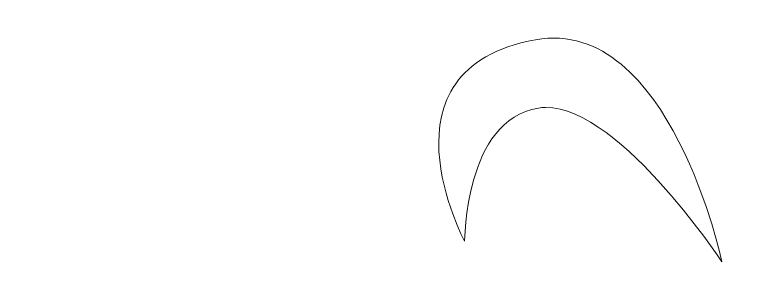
# Model space of a CAD drawing. Header units: millimetres. Extents: x -2221 to -1111, y -254 to 266.
# Drawn here: x -2125.27 to -2091.21, y -4.82 to 7.09 of the extents above; entities that cross this region are included whole.
import ezdxf

# ---------------------------------------------------------------- set-up
doc = ezdxf.new("R2010")
doc.units = ezdxf.units.MM
doc.header["$MEASUREMENT"] = 0
doc.layers.add('layer 1', color=7, linetype='Continuous')

msp = doc.modelspace()

# ---------------------------------------------------------------- linework, layer by layer
at = {"layer": 'layer 1', "lineweight": 9}
msp.add_open_spline([(-2022.148, 19.0449), (-2022.148, 19.0449), (-2022.148, 12.9691), (-2022.148, 12.9691), (-2022.148, 12.9691), (-2067.6971, 12.6042), (-2065.7915, -50.8422), (-2022.148, -50.4911), (-2022.148, -50.4911), (-2022.148, -50.4911), (-2022.148, -55.3762), (-2022.148, -55.3762), (-2022.148, -55.3762), (-2022.148, -55.3762), (-2064.4327, -55.3762), (-2064.4327, -55.3762), (-2064.4327, -55.3762), (-2064.4327, -55.3762), (-2064.4327, -52.3762), (-2064.4327, -52.3762), (-2064.4327, -52.3762), (-2064.4327, -52.3762), (-2081.3465, -52.3762), (-2081.3465, -52.3762), (-2081.3465, -52.3762), (-2081.3465, -52.3762), (-2081.3465, -55.3762), (-2081.3465, -55.3762), (-2081.3465, -55.3762), (-2081.3465, -55.3762), (-2110.9458, -55.3762), (-2110.9458, -55.3762), (-2110.9458, -55.3762), (-2110.9458, -55.3762), (-2110.9458, -52.3762), (-2110.9458, -52.3762), (-2110.9458, -52.3762), (-2110.9458, -52.3762), (-2127.8597, -52.3762), (-2127.8597, -52.3762), (-2127.8597, -52.3762), (-2127.8597, -52.3762), (-2127.8597, -55.3762), (-2127.8597, -55.3762), (-2127.8597, -55.3762), (-2127.8597, -55.3762), (-2157.459, -55.3762), (-2157.459, -55.3762)], degree=3, knots=[0, 0, 0, 0, 0.0769231, 0.0769231, 0.0769231, 0.0769231, 0.1538462, 0.1538462, 0.1538462, 0.1538462, 0.2307692, 0.2307692, 0.2307692, 0.2307692, 0.3076923, 0.3076923, 0.3076923, 0.3076923, 0.3846154, 0.3846154, 0.3846154, 0.3846154, 0.4615385, 0.4615385, 0.4615385, 0.4615385, 0.5384615, 0.5384615, 0.5384615, 0.5384615, 0.6153846, 0.6153846, 0.6153846, 0.6153846, 0.6923077, 0.6923077, 0.6923077, 0.6923077, 0.7692308, 0.7692308, 0.7692308, 0.7692308, 0.8461538, 0.8461538, 0.8461538, 0.8461538, 1, 1, 1, 1], dxfattribs=at)
at = {"layer": 'layer 1', "color": 250, "lineweight": 9}
msp.add_open_spline([(-2092.9063, -4.2164), (-2092.9063, -4.2164), (-2093.0217, -3.7342), (-2093.0217, -3.7342), (-2093.0217, -3.7342), (-2093.0217, -3.7342), (-2093.1692, -3.1836), (-2093.1692, -3.1836), (-2093.1692, -3.1836), (-2093.1692, -3.1836), (-2093.3782, -2.4724), (-2093.3782, -2.4724), (-2093.3782, -2.4724), (-2093.3782, -2.4724), (-2093.6517, -1.6358), (-2093.6517, -1.6358), (-2093.6517, -1.6358), (-2093.6517, -1.6358), (-2093.9914, -0.7084), (-2093.9914, -0.7084), (-2093.9914, -0.7084), (-2093.9914, -0.7084), (-2094.1865, -0.2213), (-2094.1865, -0.2213), (-2094.1865, -0.2213), (-2094.1865, -0.2213), (-2094.399, 0.2755), (-2094.399, 0.2755), (-2094.399, 0.2755), (-2094.399, 0.2755), (-2094.6289, 0.7777), (-2094.6289, 0.7777), (-2094.6289, 0.7777), (-2094.6289, 0.7777), (-2094.8765, 1.281), (-2094.8765, 1.281), (-2094.8765, 1.281), (-2094.8765, 1.281), (-2095.1422, 1.7809), (-2095.1422, 1.7809), (-2095.1422, 1.7809), (-2095.1422, 1.7809), (-2095.4258, 2.2734), (-2095.4258, 2.2734), (-2095.4258, 2.2734), (-2095.4258, 2.2734), (-2095.728, 2.7539), (-2095.728, 2.7539), (-2095.728, 2.7539), (-2095.728, 2.7539), (-2096.0488, 3.2182), (-2096.0488, 3.2182), (-2096.0488, 3.2182), (-2096.0488, 3.2182), (-2096.3886, 3.6617), (-2096.3886, 3.6617), (-2096.3886, 3.6617), (-2096.3886, 3.6617), (-2096.7476, 4.0806), (-2096.7476, 4.0806), (-2096.7476, 4.0806), (-2096.7476, 4.0806), (-2097.1259, 4.4699), (-2097.1259, 4.4699), (-2097.1259, 4.4699), (-2097.1259, 4.4699), (-2097.5241, 4.826), (-2097.5241, 4.826), (-2097.5241, 4.826), (-2097.5241, 4.826), (-2097.7305, 4.9901), (-2097.7305, 4.9901), (-2097.7305, 4.9901), (-2097.7305, 4.9901), (-2097.9419, 5.1439), (-2097.9419, 5.1439), (-2097.9419, 5.1439), (-2097.9419, 5.1439), (-2098.1585, 5.2875), (-2098.1585, 5.2875), (-2098.1585, 5.2875), (-2098.1585, 5.2875), (-2098.38, 5.4197), (-2098.38, 5.4197), (-2098.38, 5.4197), (-2098.38, 5.4197), (-2098.6067, 5.5405), (-2098.6067, 5.5405), (-2098.6067, 5.5405), (-2098.6067, 5.5405), (-2098.8382, 5.6488), (-2098.8382, 5.6488), (-2098.8382, 5.6488), (-2098.8382, 5.6488), (-2099.0754, 5.7448), (-2099.0754, 5.7448), (-2099.0754, 5.7448), (-2099.0754, 5.7448), (-2099.3174, 5.8273), (-2099.3174, 5.8273), (-2099.3174, 5.8273), (-2099.3174, 5.8273), (-2099.5648, 5.8961), (-2099.5648, 5.8961), (-2099.5648, 5.8961), (-2099.5648, 5.8961), (-2099.8173, 5.9502), (-2099.8173, 5.9502), (-2099.8173, 5.9502), (-2099.8173, 5.9502), (-2100.0752, 5.9898), (-2100.0752, 5.9898), (-2100.0752, 5.9898), (-2100.0752, 5.9898), (-2100.3383, 6.0138), (-2100.3383, 6.0138), (-2100.3383, 6.0138), (-2100.3383, 6.0138), (-2100.6067, 6.0219), (-2100.6067, 6.0219), (-2100.6067, 6.0219), (-2100.6067, 6.0219), (-2100.8806, 6.0134), (-2100.8806, 6.0134), (-2100.8806, 6.0134), (-2100.8806, 6.0134), (-2101.1599, 5.9879), (-2101.1599, 5.9879), (-2101.1599, 5.9879), (-2101.1599, 5.9879), (-2101.4444, 5.9449), (-2101.4444, 5.9449), (-2101.4444, 5.9449), (-2101.4444, 5.9449), (-2101.7852, 5.877), (-2101.7852, 5.877), (-2101.7852, 5.877), (-2101.7852, 5.877), (-2102.1093, 5.7997), (-2102.1093, 5.7997), (-2102.1093, 5.7997), (-2102.1093, 5.7997), (-2102.417, 5.7138), (-2102.417, 5.7138), (-2102.417, 5.7138), (-2102.417, 5.7138), (-2102.7088, 5.6191), (-2102.7088, 5.6191), (-2102.7088, 5.6191), (-2102.7088, 5.6191), (-2102.9847, 5.5165), (-2102.9847, 5.5165), (-2102.9847, 5.5165), (-2102.9847, 5.5165), (-2103.2459, 5.4058), (-2103.2459, 5.4058), (-2103.2459, 5.4058), (-2103.2459, 5.4058), (-2103.4917, 5.2875), (-2103.4917, 5.2875), (-2103.4917, 5.2875), (-2103.4917, 5.2875), (-2103.7229, 5.1619), (-2103.7229, 5.1619), (-2103.7229, 5.1619), (-2103.7229, 5.1619), (-2103.9404, 5.0294), (-2103.9404, 5.0294), (-2103.9404, 5.0294), (-2103.9404, 5.0294), (-2104.1437, 4.8905), (-2104.1437, 4.8905), (-2104.1437, 4.8905), (-2104.1437, 4.8905), (-2104.3336, 4.7451), (-2104.3336, 4.7451), (-2104.3336, 4.7451), (-2104.3336, 4.7451), (-2104.5107, 4.594), (-2104.5107, 4.594), (-2104.5107, 4.594), (-2104.5107, 4.594), (-2104.6747, 4.4372), (-2104.6747, 4.4372), (-2104.6747, 4.4372), (-2104.6747, 4.4372), (-2104.8267, 4.275), (-2104.8267, 4.275), (-2104.8267, 4.275), (-2104.8267, 4.275), (-2104.9667, 4.108), (-2104.9667, 4.108), (-2104.9667, 4.108), (-2104.9667, 4.108), (-2105.0948, 3.9364), (-2105.0948, 3.9364), (-2105.0948, 3.9364), (-2105.0948, 3.9364), (-2105.2117, 3.7604), (-2105.2117, 3.7604), (-2105.2117, 3.7604), (-2105.2117, 3.7604), (-2105.3178, 3.5808), (-2105.3178, 3.5808), (-2105.3178, 3.5808), (-2105.3178, 3.5808), (-2105.4986, 3.2105), (-2105.4986, 3.2105), (-2105.4986, 3.2105), (-2105.4986, 3.2105), (-2105.6403, 2.8283), (-2105.6403, 2.8283), (-2105.6403, 2.8283), (-2105.6403, 2.8283), (-2105.7454, 2.437), (-2105.7454, 2.437), (-2105.7454, 2.437), (-2105.7454, 2.437), (-2105.8175, 2.0391), (-2105.8175, 2.0391), (-2105.8175, 2.0391), (-2105.8175, 2.0391), (-2105.8587, 1.6371), (-2105.8587, 1.6371), (-2105.8587, 1.6371), (-2105.8587, 1.6371), (-2105.8725, 1.234), (-2105.8725, 1.234), (-2105.8725, 1.234), (-2105.8725, 1.234), (-2105.8612, 0.8322), (-2105.8612, 0.8322), (-2105.8612, 0.8322), (-2105.8612, 0.8322), (-2105.8281, 0.4342), (-2105.8281, 0.4342), (-2105.8281, 0.4342), (-2105.8281, 0.4342), (-2105.7765, 0.0428), (-2105.7765, 0.0428), (-2105.7765, 0.0428), (-2105.7765, 0.0428), (-2105.7085, -0.3393), (-2105.7085, -0.3393), (-2105.7085, -0.3393), (-2105.7085, -0.3393), (-2105.6276, -0.7095), (-2105.6276, -0.7095), (-2105.6276, -0.7095), (-2105.6276, -0.7095), (-2105.5364, -1.0654), (-2105.5364, -1.0654), (-2105.5364, -1.0654), (-2105.5364, -1.0654), (-2105.4379, -1.404), (-2105.4379, -1.404), (-2105.4379, -1.404), (-2105.4379, -1.404), (-2105.2305, -2.0196), (-2105.2305, -2.0196), (-2105.2305, -2.0196), (-2105.2305, -2.0196), (-2105.0287, -2.5348), (-2105.0287, -2.5348), (-2105.0287, -2.5348), (-2105.0287, -2.5348), (-2104.8562, -2.9289), (-2104.8562, -2.9289), (-2104.8562, -2.9289), (-2104.8562, -2.9289), (-2104.6899, -3.2697), (-2104.6899, -3.2697), (-2104.6899, -3.2697), (-2104.6899, -3.2697), (-2104.6833, -3.0297), (-2104.6833, -3.0297), (-2104.6833, -3.0297), (-2104.6833, -3.0297), (-2104.6373, -2.393), (-2104.6373, -2.393), (-2104.6373, -2.393), (-2104.6373, -2.393), (-2104.5866, -1.9644), (-2104.5866, -1.9644), (-2104.5866, -1.9644), (-2104.5866, -1.9644), (-2104.5114, -1.4831), (-2104.5114, -1.4831), (-2104.5114, -1.4831), (-2104.5114, -1.4831), (-2104.4064, -0.9646), (-2104.4064, -0.9646), (-2104.4064, -0.9646), (-2104.4064, -0.9646), (-2104.2671, -0.4242), (-2104.2671, -0.4242), (-2104.2671, -0.4242), (-2104.2671, -0.4242), (-2104.0877, 0.1223), (-2104.0877, 0.1223), (-2104.0877, 0.1223), (-2104.0877, 0.1223), (-2103.9817, 0.3932), (-2103.9817, 0.3932), (-2103.9817, 0.3932), (-2103.9817, 0.3932), (-2103.864, 0.66), (-2103.864, 0.66), (-2103.864, 0.66), (-2103.864, 0.66), (-2103.7336, 0.9204), (-2103.7336, 0.9204), (-2103.7336, 0.9204), (-2103.7336, 0.9204), (-2103.5905, 1.1726), (-2103.5905, 1.1726), (-2103.5905, 1.1726), (-2103.5905, 1.1726), (-2103.4338, 1.4149), (-2103.4338, 1.4149), (-2103.4338, 1.4149), (-2103.4338, 1.4149), (-2103.2626, 1.645), (-2103.2626, 1.645), (-2103.2626, 1.645), (-2103.2626, 1.645), (-2103.0768, 1.8615), (-2103.0768, 1.8615), (-2103.0768, 1.8615), (-2103.0768, 1.8615), (-2102.8752, 2.0618), (-2102.8752, 2.0618), (-2102.8752, 2.0618), (-2102.8752, 2.0618), (-2102.6577, 2.2445), (-2102.6577, 2.2445), (-2102.6577, 2.2445), (-2102.6577, 2.2445), (-2102.4235, 2.4074), (-2102.4235, 2.4074), (-2102.4235, 2.4074), (-2102.4235, 2.4074), (-2102.1721, 2.5486), (-2102.1721, 2.5486), (-2102.1721, 2.5486), (-2102.1721, 2.5486), (-2101.9022, 2.6664), (-2101.9022, 2.6664), (-2101.9022, 2.6664), (-2101.9022, 2.6664), (-2101.6141, 2.7587), (-2101.6141, 2.7587), (-2101.6141, 2.7587), (-2101.6141, 2.7587), (-2101.3066, 2.823), (-2101.3066, 2.823), (-2101.3066, 2.823), (-2101.3066, 2.823), (-2101.1471, 2.8428), (-2101.1471, 2.8428), (-2101.1471, 2.8428), (-2101.1471, 2.8428), (-2100.985, 2.8512), (-2100.985, 2.8512), (-2100.985, 2.8512), (-2100.985, 2.8512), (-2100.6551, 2.8344), (-2100.6551, 2.8344), (-2100.6551, 2.8344), (-2100.6551, 2.8344), (-2100.3179, 2.7757), (-2100.3179, 2.7757), (-2100.3179, 2.7757), (-2100.3179, 2.7757), (-2099.9749, 2.678), (-2099.9749, 2.678), (-2099.9749, 2.678), (-2099.9749, 2.678), (-2099.627, 2.5443), (-2099.627, 2.5443), (-2099.627, 2.5443), (-2099.627, 2.5443), (-2099.2756, 2.3771), (-2099.2756, 2.3771), (-2099.2756, 2.3771), (-2099.2756, 2.3771), (-2098.922, 2.1798), (-2098.922, 2.1798), (-2098.922, 2.1798), (-2098.922, 2.1798), (-2098.5674, 1.9547), (-2098.5674, 1.9547), (-2098.5674, 1.9547), (-2098.5674, 1.9547), (-2098.2129, 1.705), (-2098.2129, 1.705), (-2098.2129, 1.705), (-2098.2129, 1.705), (-2097.8597, 1.4335), (-2097.8597, 1.4335), (-2097.8597, 1.4335), (-2097.8597, 1.4335), (-2097.5094, 1.1433), (-2097.5094, 1.1433), (-2097.5094, 1.1433), (-2097.5094, 1.1433), (-2097.1625, 0.837), (-2097.1625, 0.837), (-2097.1625, 0.837), (-2097.1625, 0.837), (-2096.8208, 0.5175), (-2096.8208, 0.5175), (-2096.8208, 0.5175), (-2096.8208, 0.5175), (-2096.4855, 0.1878), (-2096.4855, 0.1878), (-2096.4855, 0.1878), (-2096.4855, 0.1878), (-2095.8383, -0.4909), (-2095.8383, -0.4909), (-2095.8383, -0.4909), (-2095.8383, -0.4909), (-2095.2307, -1.176), (-2095.2307, -1.176), (-2095.2307, -1.176), (-2095.2307, -1.176), (-2094.6727, -1.8443), (-2094.6727, -1.8443), (-2094.6727, -1.8443), (-2094.6727, -1.8443), (-2094.1736, -2.4731), (-2094.1736, -2.4731), (-2094.1736, -2.4731), (-2094.1736, -2.4731), (-2093.7437, -3.0393), (-2093.7437, -3.0393), (-2093.7437, -3.0393), (-2093.7437, -3.0393), (-2093.1285, -3.8914), (-2093.1285, -3.8914), (-2093.1285, -3.8914), (-2093.1285, -3.8914), (-2092.9063, -4.2164), (-2092.9063, -4.2164), (-2092.9063, -4.2164), (-2092.9063, -4.2164), (-2092.9063, -4.2164), (-2092.9063, -4.2164)], degree=3, knots=[0, 0, 0, 0, 0.0088496, 0.0088496, 0.0088496, 0.0088496, 0.0176991, 0.0176991, 0.0176991, 0.0176991, 0.0265487, 0.0265487, 0.0265487, 0.0265487, 0.0353982, 0.0353982, 0.0353982, 0.0353982, 0.0442478, 0.0442478, 0.0442478, 0.0442478, 0.0530973, 0.0530973, 0.0530973, 0.0530973, 0.0619469, 0.0619469, 0.0619469, 0.0619469, 0.0707965, 0.0707965, 0.0707965, 0.0707965, 0.079646, 0.079646, 0.079646, 0.079646, 0.0884956, 0.0884956, 0.0884956, 0.0884956, 0.0973451, 0.0973451, 0.0973451, 0.0973451, 0.1061947, 0.1061947, 0.1061947, 0.1061947, 0.1150442, 0.1150442, 0.1150442, 0.1150442, 0.1238938, 0.1238938, 0.1238938, 0.1238938, 0.1327434, 0.1327434, 0.1327434, 0.1327434, 0.1415929, 0.1415929, 0.1415929, 0.1415929, 0.1504425, 0.1504425, 0.1504425, 0.1504425, 0.159292, 0.159292, 0.159292, 0.159292, 0.1681416, 0.1681416, 0.1681416, 0.1681416, 0.1769912, 0.1769912, 0.1769912, 0.1769912, 0.1858407, 0.1858407, 0.1858407, 0.1858407, 0.1946903, 0.1946903, 0.1946903, 0.1946903, 0.2035398, 0.2035398, 0.2035398, 0.2035398, 0.2123894, 0.2123894, 0.2123894, 0.2123894, 0.2212389, 0.2212389, 0.2212389, 0.2212389, 0.2300885, 0.2300885, 0.2300885, 0.2300885, 0.2389381, 0.2389381, 0.2389381, 0.2389381, 0.2477876, 0.2477876, 0.2477876, 0.2477876, 0.2566372, 0.2566372, 0.2566372, 0.2566372, 0.2654867, 0.2654867, 0.2654867, 0.2654867, 0.2743363, 0.2743363, 0.2743363, 0.2743363, 0.2831858, 0.2831858, 0.2831858, 0.2831858, 0.2920354, 0.2920354, 0.2920354, 0.2920354, 0.300885, 0.300885, 0.300885, 0.300885, 0.3097345, 0.3097345, 0.3097345, 0.3097345, 0.3185841, 0.3185841, 0.3185841, 0.3185841, 0.3274336, 0.3274336, 0.3274336, 0.3274336, 0.3362832, 0.3362832, 0.3362832, 0.3362832, 0.3451327, 0.3451327, 0.3451327, 0.3451327, 0.3539823, 0.3539823, 0.3539823, 0.3539823, 0.3628319, 0.3628319, 0.3628319, 0.3628319, 0.3716814, 0.3716814, 0.3716814, 0.3716814, 0.380531, 0.380531, 0.380531, 0.380531, 0.3893805, 0.3893805, 0.3893805, 0.3893805, 0.3982301, 0.3982301, 0.3982301, 0.3982301, 0.4070796, 0.4070796, 0.4070796, 0.4070796, 0.4159292, 0.4159292, 0.4159292, 0.4159292, 0.4247788, 0.4247788, 0.4247788, 0.4247788, 0.4336283, 0.4336283, 0.4336283, 0.4336283, 0.4424779, 0.4424779, 0.4424779, 0.4424779, 0.4513274, 0.4513274, 0.4513274, 0.4513274, 0.460177, 0.460177, 0.460177, 0.460177, 0.4690265, 0.4690265, 0.4690265, 0.4690265, 0.4778761, 0.4778761, 0.4778761, 0.4778761, 0.4867257, 0.4867257, 0.4867257, 0.4867257, 0.4955752, 0.4955752, 0.4955752, 0.4955752, 0.5044248, 0.5044248, 0.5044248, 0.5044248, 0.5132743, 0.5132743, 0.5132743, 0.5132743, 0.5221239, 0.5221239, 0.5221239, 0.5221239, 0.5309735, 0.5309735, 0.5309735, 0.5309735, 0.539823, 0.539823, 0.539823, 0.539823, 0.5486726, 0.5486726, 0.5486726, 0.5486726, 0.5575221, 0.5575221, 0.5575221, 0.5575221, 0.5663717, 0.5663717, 0.5663717, 0.5663717, 0.5752212, 0.5752212, 0.5752212, 0.5752212, 0.5840708, 0.5840708, 0.5840708, 0.5840708, 0.5929204, 0.5929204, 0.5929204, 0.5929204, 0.6017699, 0.6017699, 0.6017699, 0.6017699, 0.6106195, 0.6106195, 0.6106195, 0.6106195, 0.619469, 0.619469, 0.619469, 0.619469, 0.6283186, 0.6283186, 0.6283186, 0.6283186, 0.6371681, 0.6371681, 0.6371681, 0.6371681, 0.6460177, 0.6460177, 0.6460177, 0.6460177, 0.6548673, 0.6548673, 0.6548673, 0.6548673, 0.6637168, 0.6637168, 0.6637168, 0.6637168, 0.6725664, 0.6725664, 0.6725664, 0.6725664, 0.6814159, 0.6814159, 0.6814159, 0.6814159, 0.6902655, 0.6902655, 0.6902655, 0.6902655, 0.699115, 0.699115, 0.699115, 0.699115, 0.7079646, 0.7079646, 0.7079646, 0.7079646, 0.7168142, 0.7168142, 0.7168142, 0.7168142, 0.7256637, 0.7256637, 0.7256637, 0.7256637, 0.7345133, 0.7345133, 0.7345133, 0.7345133, 0.7433628, 0.7433628, 0.7433628, 0.7433628, 0.7522124, 0.7522124, 0.7522124, 0.7522124, 0.7610619, 0.7610619, 0.7610619, 0.7610619, 0.7699115, 0.7699115, 0.7699115, 0.7699115, 0.7787611, 0.7787611, 0.7787611, 0.7787611, 0.7876106, 0.7876106, 0.7876106, 0.7876106, 0.7964602, 0.7964602, 0.7964602, 0.7964602, 0.8053097, 0.8053097, 0.8053097, 0.8053097, 0.8141593, 0.8141593, 0.8141593, 0.8141593, 0.8230088, 0.8230088, 0.8230088, 0.8230088, 0.8318584, 0.8318584, 0.8318584, 0.8318584, 0.840708, 0.840708, 0.840708, 0.840708, 0.8495575, 0.8495575, 0.8495575, 0.8495575, 0.8584071, 0.8584071, 0.8584071, 0.8584071, 0.8672566, 0.8672566, 0.8672566, 0.8672566, 0.8761062, 0.8761062, 0.8761062, 0.8761062, 0.8849558, 0.8849558, 0.8849558, 0.8849558, 0.8938053, 0.8938053, 0.8938053, 0.8938053, 0.9026549, 0.9026549, 0.9026549, 0.9026549, 0.9115044, 0.9115044, 0.9115044, 0.9115044, 0.920354, 0.920354, 0.920354, 0.920354, 0.9292035, 0.9292035, 0.9292035, 0.9292035, 0.9380531, 0.9380531, 0.9380531, 0.9380531, 0.9469027, 0.9469027, 0.9469027, 0.9469027, 0.9557522, 0.9557522, 0.9557522, 0.9557522, 0.9646018, 0.9646018, 0.9646018, 0.9646018, 0.9734513, 0.9734513, 0.9734513, 0.9734513, 0.9823009, 0.9823009, 0.9823009, 0.9823009, 1, 1, 1, 1], dxfattribs=at)

doc.saveas('drawing.dxf')
